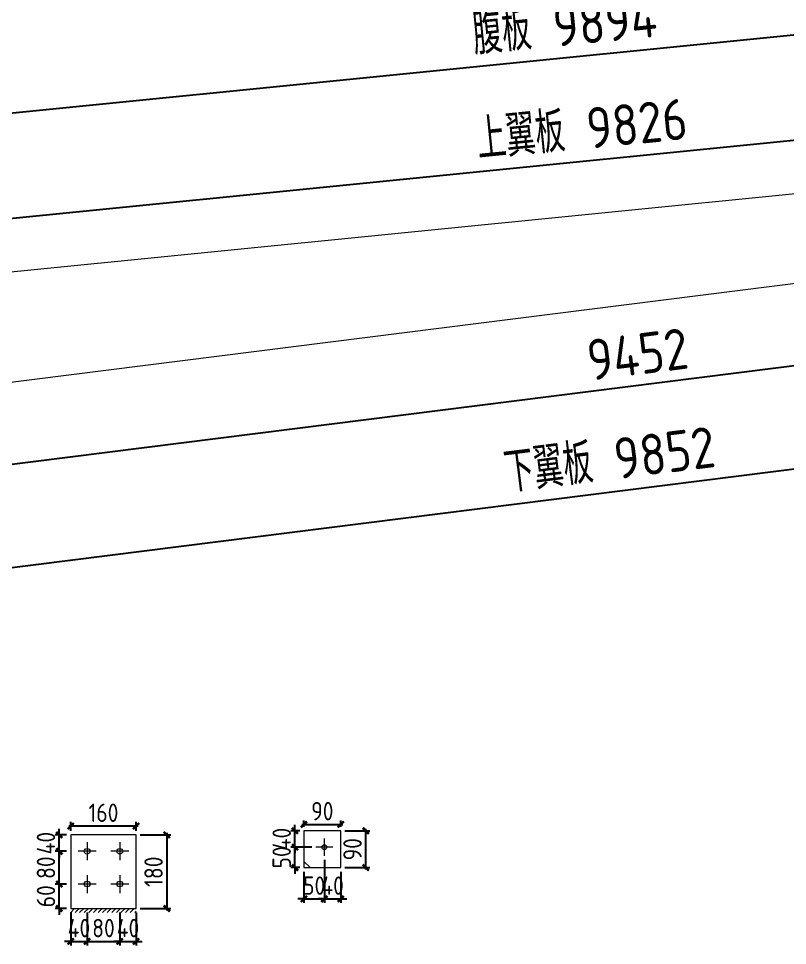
# Model space of a CAD drawing. Extents: x 485428 to 797698, y 56414 to 211814.
# Drawn here: x 766883 to 770644, y 136464 to 140998 of the extents above; entities that cross this region are included whole.
import ezdxf

# ---------------------------------------------------------------- set-up
doc = ezdxf.new("R2010")
doc.units = 0
doc.header["$LTSCALE"] = 1000
doc.header["$MEASUREMENT"] = 0
doc.styles.get("Standard").update_dxf_attribs({"font": 'gbenor.shx', "bigfont": 'gbcbig.shx'})
doc.dimstyles.get("Standard").update_dxf_attribs({"dimscale": 100, "dimtxt": 2, "dimasz": 0.4, "dimexe": 0.5, "dimexo": 1, "dimgap": 0.5, "dimtad": 1, "dimdec": 0, "dimzin": 0, "dimdsep": 46, "dimtxsty": 'Standard', "dimblk": 'ARCHTICK', "dimcen": 0.09, "dimadec": 0, "dimazin": 0, "dimtfac": 1, "dimtdec": 0, "dimtix": 1, "dimtmove": 2, "dimatfit": 3, "dimfxl": 1, "dimtolj": 1, "dimtzin": 0, "dimarcsym": 0})

# ---------------------------------------------------------------- blocks, each defined once
blk = doc.blocks.new('_ArchTick')
at = {"color": 0, "linetype": 'ByBlock', "const_width": 0.4}
blk.add_lwpolyline([(-0.5, -0.5), (0.5, 0.5)], dxfattribs=at)
blk = doc.blocks.new('*D2500')
at = {"color": 0, "lineweight": -2}
blk.add_arc((774609.8, 140198.7), 158.1, 97.2026, 187.2026, dxfattribs=at)
at = {"layer": 'Defpoints', "color": 0}
for p in [(774568, 140529.1), (774514.2, 140324.7), (774568, 140193.5), (774609.8, 140198.7), (765190.5, 139008.4)]:
    blk.add_point(p, dxfattribs=at)
at = {"color": 0, "lineweight": -2, "xscale": 50, "yscale": 50, "zscale": 50}
for p, rotation in [((774589.9, 140355.6), 7.202564799060341), ((774452.9, 140178.9), 277.2025647990603)]:
    blk.add_blockref('_ArchTick', p, dxfattribs=dict(at, rotation=rotation))
at = {"color": 0, "lineweight": 15, "insert": (774326.8, 140418.2), "char_height": 200, "attachment_point": 5, "rotation": 52.2026}
blk.add_mtext('\\A1;90°', dxfattribs=at)
blk = doc.blocks.new('*D2503')
at = {"color": 3, "lineweight": -2}
for p, q in [((774558.1, 140628.6), (774531.9, 140889.9)), ((764764.9, 139812.7), (774541.9, 140790.4)), ((764781.1, 139650.9), (764754.9, 139912.2))]:
    blk.add_line(p, q, dxfattribs=at)
at = {"layer": 'Defpoints', "color": 0}
for p in [(774541.9, 140790.4), (774568, 140529.1), (764791, 139551.4)]:
    blk.add_point(p, dxfattribs=at)
at = {"color": 3, "lineweight": -2, "xscale": 50, "yscale": 50, "zscale": 50}
for p, rotation in [((774541.9, 140790.4), 5.710593137471186), ((764764.9, 139812.7), 185.7105931374712)]:
    blk.add_blockref('_ArchTick', p, dxfattribs=dict(at, rotation=rotation))
at = {"color": 0, "lineweight": 15, "insert": (769637.8, 140457.4), "char_height": 200, "attachment_point": 5, "rotation": 5.7106}
blk.add_mtext('\\A1;上翼板 9826', dxfattribs=at)
blk = doc.blocks.new('*D2475')
at = {"color": 3, "lineweight": -2}
for p, q in [((774558.1, 140628.6), (774480.9, 141400)), ((764646.1, 140316), (774490.9, 141300.5)), ((764713.3, 139644.1), (764636.2, 140415.5))]:
    blk.add_line(p, q, dxfattribs=at)
at = {"layer": 'Defpoints', "color": 0}
for p in [(774490.9, 141300.5), (774568, 140529.1), (764723.2, 139544.6)]:
    blk.add_point(p, dxfattribs=at)
at = {"color": 3, "lineweight": -2, "xscale": 50, "yscale": 50, "zscale": 50}
for p, rotation in [((774490.9, 141300.5), 5.710593137499544), ((764646.1, 140316), 185.7105931374995)]:
    blk.add_blockref('_ArchTick', p, dxfattribs=dict(at, rotation=rotation))
at = {"color": 0, "lineweight": 15, "insert": (769552.9, 140964.1), "char_height": 200, "attachment_point": 5, "rotation": 5.7106}
blk.add_mtext('\\A1;腹板 9894', dxfattribs=at)
blk = doc.blocks.new('*D2505')
at = {"color": 3, "lineweight": -2}
for p, q in [((774580.6, 140094.3), (774630.3, 139700.5)), ((765240.3, 138614.6), (774617.8, 139799.7)), ((765203, 138909.2), (765252.8, 138515.4))]:
    blk.add_line(p, q, dxfattribs=at)
at = {"layer": 'Defpoints', "color": 0}
for p in [(774568, 140193.5), (774617.8, 139799.7), (765190.5, 139008.4)]:
    blk.add_point(p, dxfattribs=at)
at = {"color": 3, "lineweight": -2, "xscale": 50, "yscale": 50, "zscale": 50}
for p, rotation in [((774617.8, 139799.7), 7.202564799080137), ((765240.3, 138614.6), 187.2025647990802)]:
    blk.add_blockref('_ArchTick', p, dxfattribs=dict(at, rotation=rotation))
at = {"color": 0, "lineweight": 15, "insert": (769910.2, 139356), "char_height": 200, "attachment_point": 5, "rotation": 7.2026}
blk.add_mtext('\\A1;9452', dxfattribs=at)
blk = doc.blocks.new('*D2476')
at = {"color": 3, "lineweight": -2}
for p, q in [((774580.6, 140094.3), (774693.2, 139202.9)), ((764906, 138066.8), (774680.7, 139302.1)), ((764805.9, 138859), (764918.5, 137967.6))]:
    blk.add_line(p, q, dxfattribs=at)
at = {"layer": 'Defpoints', "color": 0}
for p in [(774568, 140193.5), (774680.7, 139302.1), (764793.3, 138958.2)]:
    blk.add_point(p, dxfattribs=at)
at = {"color": 3, "lineweight": -2, "xscale": 50, "yscale": 50, "zscale": 50}
for p, rotation in [((774680.7, 139302.1), 7.202564799059908), ((764906, 138066.8), 187.2025647990599)]:
    blk.add_blockref('_ArchTick', p, dxfattribs=dict(at, rotation=rotation))
at = {"color": 0, "lineweight": 15, "insert": (769773.7, 138839.9), "char_height": 200, "attachment_point": 5, "rotation": 7.2026}
blk.add_mtext('\\A1;下翼板 9852', dxfattribs=at)
blk = doc.blocks.new('*D2526')
at = {"color": 3, "lineweight": -2}
for p, q in [((767138.3, 136624.2), (767138.3, 136463.6)), ((767218.3, 136624.2), (767218.3, 136463.6)), ((767138.3, 136483.6), (767108.3, 136483.6)), ((767138.3, 136483.6), (767218.3, 136483.6)), ((767218.3, 136483.6), (767248.3, 136483.6))]:
    blk.add_line(p, q, dxfattribs=at)
at = {"layer": 'Defpoints', "color": 0}
for p in [(767138.3, 136644.2), (767218.3, 136644.2), (767218.3, 136483.6)]:
    blk.add_point(p, dxfattribs=at)
at = {"color": 3, "lineweight": -2, "xscale": 30, "yscale": 30, "zscale": 30}
blk.add_blockref('_ArchTick', (767138.3, 136483.6), dxfattribs=at)
at = {"color": 3, "lineweight": -2, "xscale": 30, "yscale": 30, "zscale": 30, "rotation": 180}
blk.add_blockref('_ArchTick', (767218.3, 136483.6), dxfattribs=at)
at = {"color": 0, "lineweight": 15, "insert": (767178.3, 136548.6), "char_height": 90, "attachment_point": 5}
blk.add_mtext('\\A1;40', dxfattribs=at)
blk = doc.blocks.new('*D2487')
at = {"color": 3, "lineweight": -2}
for p, q in [((767218.3, 136624.2), (767218.3, 136463.6)), ((767378.3, 136624.2), (767378.3, 136463.6)), ((767208.3, 136483.6), (767388.3, 136483.6))]:
    blk.add_line(p, q, dxfattribs=at)
at = {"layer": 'Defpoints', "color": 0}
for p in [(767218.3, 136644.2), (767378.3, 136644.2), (767378.3, 136483.6)]:
    blk.add_point(p, dxfattribs=at)
at = {"color": 3, "lineweight": -2, "xscale": 30, "yscale": 30, "zscale": 30, "rotation": 180}
blk.add_blockref('_ArchTick', (767218.3, 136483.6), dxfattribs=at)
at = {"color": 3, "lineweight": -2, "xscale": 30, "yscale": 30, "zscale": 30}
blk.add_blockref('_ArchTick', (767378.3, 136483.6), dxfattribs=at)
at = {"color": 0, "lineweight": 15, "insert": (767298.3, 136548.6), "char_height": 90, "attachment_point": 5}
blk.add_mtext('\\A1;80', dxfattribs=at)
blk = doc.blocks.new('*D2488')
at = {"color": 3, "lineweight": -2}
for p, q in [((767378.3, 136624.2), (767378.3, 136463.6)), ((767458.3, 136624.2), (767458.3, 136463.6)), ((767378.3, 136483.6), (767348.3, 136483.6)), ((767378.3, 136483.6), (767458.3, 136483.6)), ((767458.3, 136483.6), (767488.3, 136483.6))]:
    blk.add_line(p, q, dxfattribs=at)
at = {"layer": 'Defpoints', "color": 0}
for p in [(767378.3, 136644.2), (767458.3, 136644.2), (767458.3, 136483.6)]:
    blk.add_point(p, dxfattribs=at)
at = {"color": 3, "lineweight": -2, "xscale": 30, "yscale": 30, "zscale": 30}
blk.add_blockref('_ArchTick', (767378.3, 136483.6), dxfattribs=at)
at = {"color": 3, "lineweight": -2, "xscale": 30, "yscale": 30, "zscale": 30, "rotation": 180}
blk.add_blockref('_ArchTick', (767458.3, 136483.6), dxfattribs=at)
at = {"color": 0, "lineweight": 15, "insert": (767418.3, 136548.6), "char_height": 90, "attachment_point": 5}
blk.add_mtext('\\A1;40', dxfattribs=at)
blk = doc.blocks.new('*D2489')
at = {"color": 3, "lineweight": -2}
for p, q in [((767082.1, 136764.2), (767082.1, 136794.2)), ((767118.3, 136764.2), (767062.1, 136764.2)), ((767082.1, 136644.2), (767082.1, 136764.2)), ((767118.3, 136644.2), (767062.1, 136644.2)), ((767082.1, 136644.2), (767082.1, 136614.2))]:
    blk.add_line(p, q, dxfattribs=at)
at = {"layer": 'Defpoints', "color": 0}
for p in [(767082.1, 136764.2), (767138.3, 136764.2), (767138.3, 136644.2)]:
    blk.add_point(p, dxfattribs=at)
at = {"color": 3, "lineweight": -2, "xscale": 30, "yscale": 30, "zscale": 30}
for p, rotation in [((767082.1, 136764.2), 270), ((767082.1, 136644.2), 90)]:
    blk.add_blockref('_ArchTick', p, dxfattribs=dict(at, rotation=rotation))
at = {"color": 0, "lineweight": 15, "insert": (767017.1, 136704.2), "char_height": 90, "attachment_point": 5, "rotation": 90}
blk.add_mtext('\\A1;60', dxfattribs=at)
blk = doc.blocks.new('*D2490')
at = {"color": 3, "lineweight": -2}
for p, q in [((767118.3, 136924.2), (767062.1, 136924.2)), ((767082.1, 136754.2), (767082.1, 136934.2)), ((767118.3, 136764.2), (767062.1, 136764.2))]:
    blk.add_line(p, q, dxfattribs=at)
at = {"layer": 'Defpoints', "color": 0}
for p in [(767082.1, 136924.2), (767138.3, 136924.2), (767138.3, 136764.2)]:
    blk.add_point(p, dxfattribs=at)
at = {"color": 3, "lineweight": -2, "xscale": 30, "yscale": 30, "zscale": 30}
for p, rotation in [((767082.1, 136924.2), 90), ((767082.1, 136764.2), 270)]:
    blk.add_blockref('_ArchTick', p, dxfattribs=dict(at, rotation=rotation))
at = {"color": 0, "lineweight": 15, "insert": (767017.1, 136844.2), "char_height": 90, "attachment_point": 5, "rotation": 90}
blk.add_mtext('\\A1;80', dxfattribs=at)
blk = doc.blocks.new('*D2527')
at = {"color": 3, "lineweight": -2}
for p, q in [((767118.3, 137004.2), (767062.1, 137004.2)), ((767082.1, 137004.2), (767082.1, 137034.2)), ((767082.1, 136924.2), (767082.1, 137004.2)), ((767118.3, 136924.2), (767062.1, 136924.2)), ((767082.1, 136924.2), (767082.1, 136894.2))]:
    blk.add_line(p, q, dxfattribs=at)
at = {"layer": 'Defpoints', "color": 0}
for p in [(767082.1, 137004.2), (767138.3, 137004.2), (767138.3, 136924.2)]:
    blk.add_point(p, dxfattribs=at)
at = {"color": 3, "lineweight": -2, "xscale": 30, "yscale": 30, "zscale": 30}
for p, rotation in [((767082.1, 137004.2), 270), ((767082.1, 136924.2), 90)]:
    blk.add_blockref('_ArchTick', p, dxfattribs=dict(at, rotation=rotation))
at = {"color": 0, "lineweight": 15, "insert": (767017.1, 136964.2), "char_height": 90, "attachment_point": 5, "rotation": 90}
blk.add_mtext('\\A1;40', dxfattribs=at)
blk = doc.blocks.new('*D2528')
at = {"color": 3, "lineweight": -2}
for p, q in [((767468.3, 137047.8), (767128.3, 137047.8)), ((767138.3, 137024.2), (767138.3, 137067.8)), ((767458.3, 137024.2), (767458.3, 137067.8))]:
    blk.add_line(p, q, dxfattribs=at)
at = {"layer": 'Defpoints', "color": 0}
for p in [(767138.3, 137047.8), (767138.3, 137004.2), (767458.3, 137004.2)]:
    blk.add_point(p, dxfattribs=at)
at = {"color": 3, "lineweight": -2, "xscale": 30, "yscale": 30, "zscale": 30, "rotation": 180}
blk.add_blockref('_ArchTick', (767138.3, 137047.8), dxfattribs=at)
at = {"color": 3, "lineweight": -2, "xscale": 30, "yscale": 30, "zscale": 30}
blk.add_blockref('_ArchTick', (767458.3, 137047.8), dxfattribs=at)
at = {"color": 0, "lineweight": 15, "insert": (767298.3, 137112.8), "char_height": 90, "attachment_point": 5}
blk.add_mtext('\\A1;160', dxfattribs=at)
blk = doc.blocks.new('*D2491')
at = {"color": 3, "lineweight": -2}
for p, q in [((767478.3, 137004.2), (767628.3, 137004.2)), ((767608.3, 137014.2), (767608.3, 136634.2)), ((767478.3, 136644.2), (767628.3, 136644.2))]:
    blk.add_line(p, q, dxfattribs=at)
at = {"layer": 'Defpoints', "color": 0}
for p in [(767458.3, 137004.2), (767458.3, 136644.2), (767608.3, 136644.2)]:
    blk.add_point(p, dxfattribs=at)
at = {"color": 3, "lineweight": -2, "xscale": 30, "yscale": 30, "zscale": 30}
for p, rotation in [((767608.3, 137004.2), 90), ((767608.3, 136644.2), 270)]:
    blk.add_blockref('_ArchTick', p, dxfattribs=dict(at, rotation=rotation))
at = {"color": 0, "lineweight": 15, "insert": (767543.3, 136824.2), "char_height": 90, "attachment_point": 5, "rotation": 90}
blk.add_mtext('\\A1;180', dxfattribs=at)
blk = doc.blocks.new('*D2529')
at = {"color": 3, "lineweight": -2}
for p, q in [((768378.8, 136882.4), (768378.8, 136671.3)), ((768278.8, 136824.4), (768278.8, 136671.3)), ((768278.8, 136691.3), (768248.8, 136691.3)), ((768278.8, 136691.3), (768378.8, 136691.3)), ((768378.8, 136691.3), (768408.8, 136691.3))]:
    blk.add_line(p, q, dxfattribs=at)
at = {"layer": 'Defpoints', "color": 0}
for p in [(768378.8, 136902.4), (768278.8, 136844.4), (768378.8, 136691.3)]:
    blk.add_point(p, dxfattribs=at)
at = {"color": 3, "lineweight": -2, "xscale": 30, "yscale": 30, "zscale": 30}
blk.add_blockref('_ArchTick', (768278.8, 136691.3), dxfattribs=at)
at = {"color": 3, "lineweight": -2, "xscale": 30, "yscale": 30, "zscale": 30, "rotation": 180}
blk.add_blockref('_ArchTick', (768378.8, 136691.3), dxfattribs=at)
at = {"color": 0, "lineweight": 15, "insert": (768328.8, 136756.3), "char_height": 90, "attachment_point": 5}
blk.add_mtext('\\A1;50', dxfattribs=at)
blk = doc.blocks.new('*D2530')
at = {"color": 3, "lineweight": -2}
for p, q in [((768378.8, 136882.4), (768378.8, 136671.3)), ((768458.8, 136824.4), (768458.8, 136671.3)), ((768378.8, 136691.3), (768348.8, 136691.3)), ((768378.8, 136691.3), (768458.8, 136691.3)), ((768458.8, 136691.3), (768488.8, 136691.3))]:
    blk.add_line(p, q, dxfattribs=at)
at = {"layer": 'Defpoints', "color": 0}
for p in [(768378.8, 136902.4), (768458.8, 136844.4), (768458.8, 136691.3)]:
    blk.add_point(p, dxfattribs=at)
at = {"color": 3, "lineweight": -2, "xscale": 30, "yscale": 30, "zscale": 30}
blk.add_blockref('_ArchTick', (768378.8, 136691.3), dxfattribs=at)
at = {"color": 3, "lineweight": -2, "xscale": 30, "yscale": 30, "zscale": 30, "rotation": 180}
blk.add_blockref('_ArchTick', (768458.8, 136691.3), dxfattribs=at)
at = {"color": 0, "lineweight": 15, "insert": (768418.8, 136756.3), "char_height": 90, "attachment_point": 5}
blk.add_mtext('\\A1;40', dxfattribs=at)
blk = doc.blocks.new('*D2531')
at = {"color": 3, "lineweight": -2}
for p, q in [((768235, 136944.4), (768235, 136974.4)), ((768316.8, 136944.4), (768215, 136944.4)), ((768235, 136844.4), (768235, 136944.4)), ((768258.8, 136844.4), (768215, 136844.4)), ((768235, 136844.4), (768235, 136814.4))]:
    blk.add_line(p, q, dxfattribs=at)
at = {"layer": 'Defpoints', "color": 0}
for p in [(768235, 136944.4), (768336.8, 136944.4), (768278.8, 136844.4)]:
    blk.add_point(p, dxfattribs=at)
at = {"color": 3, "lineweight": -2, "xscale": 30, "yscale": 30, "zscale": 30}
for p, rotation in [((768235, 136944.4), 270), ((768235, 136844.4), 90)]:
    blk.add_blockref('_ArchTick', p, dxfattribs=dict(at, rotation=rotation))
at = {"color": 0, "lineweight": 15, "insert": (768170, 136894.4), "char_height": 90, "attachment_point": 5, "rotation": 90}
blk.add_mtext('\\A1;50', dxfattribs=at)
blk = doc.blocks.new('*D2532')
at = {"color": 3, "lineweight": -2}
for p, q in [((768235, 137024.4), (768235, 137054.4)), ((768258.8, 137024.4), (768215, 137024.4)), ((768235, 136944.4), (768235, 137024.4)), ((768316.8, 136944.4), (768215, 136944.4)), ((768235, 136944.4), (768235, 136914.4))]:
    blk.add_line(p, q, dxfattribs=at)
at = {"layer": 'Defpoints', "color": 0}
for p in [(768235, 137024.4), (768278.8, 137024.4), (768336.8, 136944.4)]:
    blk.add_point(p, dxfattribs=at)
at = {"color": 3, "lineweight": -2, "xscale": 30, "yscale": 30, "zscale": 30}
for p, rotation in [((768235, 137024.4), 270), ((768235, 136944.4), 90)]:
    blk.add_blockref('_ArchTick', p, dxfattribs=dict(at, rotation=rotation))
at = {"color": 0, "lineweight": 15, "insert": (768170, 136984.4), "char_height": 90, "attachment_point": 5, "rotation": 90}
blk.add_mtext('\\A1;40', dxfattribs=at)
blk = doc.blocks.new('*D2533')
at = {"color": 3, "lineweight": -2}
for p, q in [((768268.8, 137055.6), (768468.8, 137055.6)), ((768278.8, 137044.4), (768278.8, 137075.6)), ((768458.8, 137044.4), (768458.8, 137075.6))]:
    blk.add_line(p, q, dxfattribs=at)
at = {"layer": 'Defpoints', "color": 0}
for p in [(768458.8, 137055.6), (768278.8, 137024.4), (768458.8, 137024.4)]:
    blk.add_point(p, dxfattribs=at)
at = {"color": 3, "lineweight": -2, "xscale": 30, "yscale": 30, "zscale": 30, "rotation": 180}
blk.add_blockref('_ArchTick', (768278.8, 137055.6), dxfattribs=at)
at = {"color": 3, "lineweight": -2, "xscale": 30, "yscale": 30, "zscale": 30}
blk.add_blockref('_ArchTick', (768458.8, 137055.6), dxfattribs=at)
at = {"color": 0, "lineweight": 15, "insert": (768368.8, 137120.6), "char_height": 90, "attachment_point": 5}
blk.add_mtext('\\A1;90', dxfattribs=at)
blk = doc.blocks.new('*D2534')
at = {"color": 3, "lineweight": -2}
for p, q in [((768478.8, 137024.4), (768601.4, 137024.4)), ((768581.4, 136834.4), (768581.4, 137034.4)), ((768478.8, 136844.4), (768601.4, 136844.4))]:
    blk.add_line(p, q, dxfattribs=at)
at = {"layer": 'Defpoints', "color": 0}
for p in [(768458.8, 137024.4), (768581.4, 137024.4), (768458.8, 136844.4)]:
    blk.add_point(p, dxfattribs=at)
at = {"color": 3, "lineweight": -2, "xscale": 30, "yscale": 30, "zscale": 30}
for p, rotation in [((768581.4, 137024.4), 90), ((768581.4, 136844.4), 270)]:
    blk.add_blockref('_ArchTick', p, dxfattribs=dict(at, rotation=rotation))
at = {"color": 0, "lineweight": 15, "insert": (768516.4, 136934.4), "char_height": 90, "attachment_point": 5, "rotation": 90}
blk.add_mtext('\\A1;90', dxfattribs=at)

msp = doc.modelspace()

# ---------------------------------------------------------------- hatches: boundary and pattern name
at = {"lineweight": 15}
h = msp.add_hatch(dxfattribs=at)
h.set_pattern_fill('ANSI31', color=256, scale=10, style=0)
h.set_pattern_definition([(45, (284553.542, -58658.43), (-11.22532015, 11.22532015), [])])
h.paths.add_polyline_path([(767458.3, 136644.2), (767448, 136644.2), (767458.3, 136630.9)], flags=17)
h.paths.add_polyline_path([(767448, 136644.2), (767138.3, 136644.2), (767138.3, 136624.2), (767458.3, 136624.2), (767458.3, 136630.9)])

# ---------------------------------------------------------------- linework, layer by layer
for p, q in [((774568, 140529.1), (764791, 139551.4)), ((774568, 140193.5), (765190.5, 139008.4)), ((767138.3, 137004.2), (767138.3, 136644.2)), ((767458.3, 137004.2), (767138.3, 137004.2)), ((767458.3, 136644.2), (767458.3, 137004.2)), ((768278.8, 137024.4), (768278.8, 136844.4)), ((768458.8, 137024.4), (768278.8, 137024.4)), ((768458.8, 136844.4), (768458.8, 137024.4)), ((767218.3, 136968.2), (767218.3, 136880.2)), ((767378.3, 136968.2), (767378.3, 136880.2)), ((768378.8, 136902.4), (768378.8, 136986.4)), ((767262.3, 136924.2), (767174.3, 136924.2)), ((767422.3, 136924.2), (767334.3, 136924.2)), ((768420.8, 136944.4), (768336.8, 136944.4)), ((768278.8, 136874.4), (768308.8, 136844.4)), ((768278.8, 136844.4), (768458.8, 136844.4)), ((767218.3, 136808.2), (767218.3, 136720.2)), ((767378.3, 136808.2), (767378.3, 136720.2)), ((767262.3, 136764.2), (767174.3, 136764.2)), ((767422.3, 136764.2), (767334.3, 136764.2)), ((767138.3, 136644.2), (767458.3, 136644.2))]:
    msp.add_line(p, q, dxfattribs=at)
for centre, radius in [((768378.8, 136944.4), 12), ((767218.3, 136924.2), 14), ((767378.3, 136924.2), 14), ((767218.3, 136764.2), 14), ((767378.3, 136764.2), 14)]:
    msp.add_circle(centre, radius, dxfattribs=at)

# ---------------------------------------------------------------- dimensions: what is measured, and where the dimension line sits
for p1, p2, distance, text, picture, middle in [((764723.2, 139544.6), (774568, 140529.1), 775.2, '腹板 9894', '*D2475', (769552.9, 140964.1)), ((764793.3, 138958.2), (774568, 140193.5), -898.4, '下翼板 9852', '*D2476', (769773.7, 138839.9))]:
    dim = msp.add_aligned_dim(p1=p1, p2=p2, distance=distance, text=text, dimstyle='Standard', override={"dimtxt": 2, "dimasz": 0.5, "dimexe": 1, "dimexo": 1, "dimclrd": 3, "dimclre": 3}, dxfattribs=at)
    dim.commit()
    dim.dimension.update_dxf_attribs({"geometry": picture, "text_midpoint": middle})
dim = msp.add_linear_dim(base=(774541.9, 140790.4), p1=(764791, 139551.4), p2=(774568, 140529.1), angle=185.7106, text='上翼板 9826', dimstyle='Standard', override={"dimtxt": 2, "dimasz": 0.5, "dimexe": 1, "dimexo": 1, "dimclrd": 3, "dimclre": 3}, dxfattribs=at)
dim.commit()
dim.dimension.update_dxf_attribs({"geometry": '*D2503', "text_midpoint": (769637.8, 140457.4)})
at = {"color": 1, "lineweight": 15}
dim = msp.add_angular_dim_2l(base=(774514.2, 140324.7), line1=((774568, 140193.5), (765190.5, 139008.4)), line2=((774568, 140529.1), (774609.8, 140198.7)), dimstyle='Standard', override={"dimtxt": 2, "dimasz": 0.5, "dimgap": 1}, dxfattribs=at)
dim.commit()
dim.dimension.update_dxf_attribs({"geometry": '*D2500', "text_midpoint": (774326.8, 140418.2)})
at = {"lineweight": 15}
for base, p1, p2, angle, override, picture, middle in [((774617.8, 139799.7), (765190.5, 139008.4), (774568, 140193.5), 187.2026, {"dimtxt": 2, "dimasz": 0.5, "dimexe": 1, "dimexo": 1, "dimclrd": 3, "dimclre": 3}, '*D2505', (769910.2, 139356)), ((768235, 137024.4), (768336.8, 136944.4), (768278.8, 137024.4), 90, {"dimtxt": 0.9, "dimasz": 0.3, "dimexe": 0.2, "dimexo": 0.2, "dimgap": 0.2, "dimlfac": 0.5, "dimdle": 0.1, "dimclrd": 3, "dimclre": 3}, '*D2532', (768170, 136984.4)), ((767082.1, 137004.2), (767138.3, 136924.2), (767138.3, 137004.2), 90, {"dimtxt": 0.9, "dimasz": 0.3, "dimexe": 0.2, "dimexo": 0.2, "dimgap": 0.2, "dimlfac": 0.5, "dimdle": 0.1, "dimclrd": 3, "dimclre": 3}, '*D2527', (767017.1, 136964.2)), ((768235, 136944.4), (768278.8, 136844.4), (768336.8, 136944.4), 90, {"dimtxt": 0.9, "dimasz": 0.3, "dimexe": 0.2, "dimexo": 0.2, "dimgap": 0.2, "dimlfac": 0.5, "dimdle": 0.1, "dimclrd": 3, "dimclre": 3}, '*D2531', (768170, 136894.4)), ((767082.1, 136924.2), (767138.3, 136764.2), (767138.3, 136924.2), 90, {"dimtxt": 0.9, "dimasz": 0.3, "dimexe": 0.2, "dimexo": 0.2, "dimgap": 0.2, "dimlfac": 0.5, "dimdle": 0.1, "dimclrd": 3, "dimclre": 3}, '*D2490', (767017.1, 136844.2)), ((767082.1, 136764.2), (767138.3, 136644.2), (767138.3, 136764.2), 90, {"dimtxt": 0.9, "dimasz": 0.3, "dimexe": 0.2, "dimexo": 0.2, "dimgap": 0.2, "dimlfac": 0.5, "dimdle": 0.1, "dimclrd": 3, "dimclre": 3}, '*D2489', (767017.1, 136704.2))]:
    dim = msp.add_linear_dim(base=base, p1=p1, p2=p2, angle=angle, dimstyle='Standard', override=override, dxfattribs=at)
    dim.commit()
    dim.dimension.update_dxf_attribs({"geometry": picture, "text_midpoint": middle})
for p1, p2, distance, picture, middle in [((768278.8, 137024.4), (768458.8, 137024.4), 31.2, '*D2533', (768368.8, 137120.6)), ((767458.3, 137004.2), (767138.3, 137004.2), -43.6, '*D2528', (767298.3, 137112.8)), ((768458.8, 136844.4), (768458.8, 137024.4), -122.6, '*D2534', (768516.4, 136934.4)), ((767458.3, 137004.2), (767458.3, 136644.2), 150, '*D2491', (767543.3, 136824.2))]:
    dim = msp.add_aligned_dim(p1=p1, p2=p2, distance=distance, dimstyle='Standard', override={"dimtxt": 0.9, "dimasz": 0.3, "dimexe": 0.2, "dimexo": 0.2, "dimgap": 0.2, "dimlfac": 0.5, "dimdle": 0.1, "dimclrd": 3, "dimclre": 3}, dxfattribs=at)
    dim.commit()
    dim.dimension.update_dxf_attribs({"geometry": picture, "text_midpoint": middle})
for base, p1, p2, picture, middle in [((768378.8, 136691.3), (768278.8, 136844.4), (768378.8, 136902.4), '*D2529', (768328.8, 136756.3)), ((768458.8, 136691.3), (768378.8, 136902.4), (768458.8, 136844.4), '*D2530', (768418.8, 136756.3)), ((767218.3, 136483.6), (767138.3, 136644.2), (767218.3, 136644.2), '*D2526', (767178.3, 136548.6)), ((767378.3, 136483.6), (767218.3, 136644.2), (767378.3, 136644.2), '*D2487', (767298.3, 136548.6)), ((767458.3, 136483.6), (767378.3, 136644.2), (767458.3, 136644.2), '*D2488', (767418.3, 136548.6))]:
    dim = msp.add_linear_dim(base=base, p1=p1, p2=p2, dimstyle='Standard', override={"dimtxt": 0.9, "dimasz": 0.3, "dimexe": 0.2, "dimexo": 0.2, "dimgap": 0.2, "dimlfac": 0.5, "dimdle": 0.1, "dimclrd": 3, "dimclre": 3}, dxfattribs=at)
    dim.commit()
    dim.dimension.update_dxf_attribs({"geometry": picture, "text_midpoint": middle})

doc.saveas('drawing.dxf')
